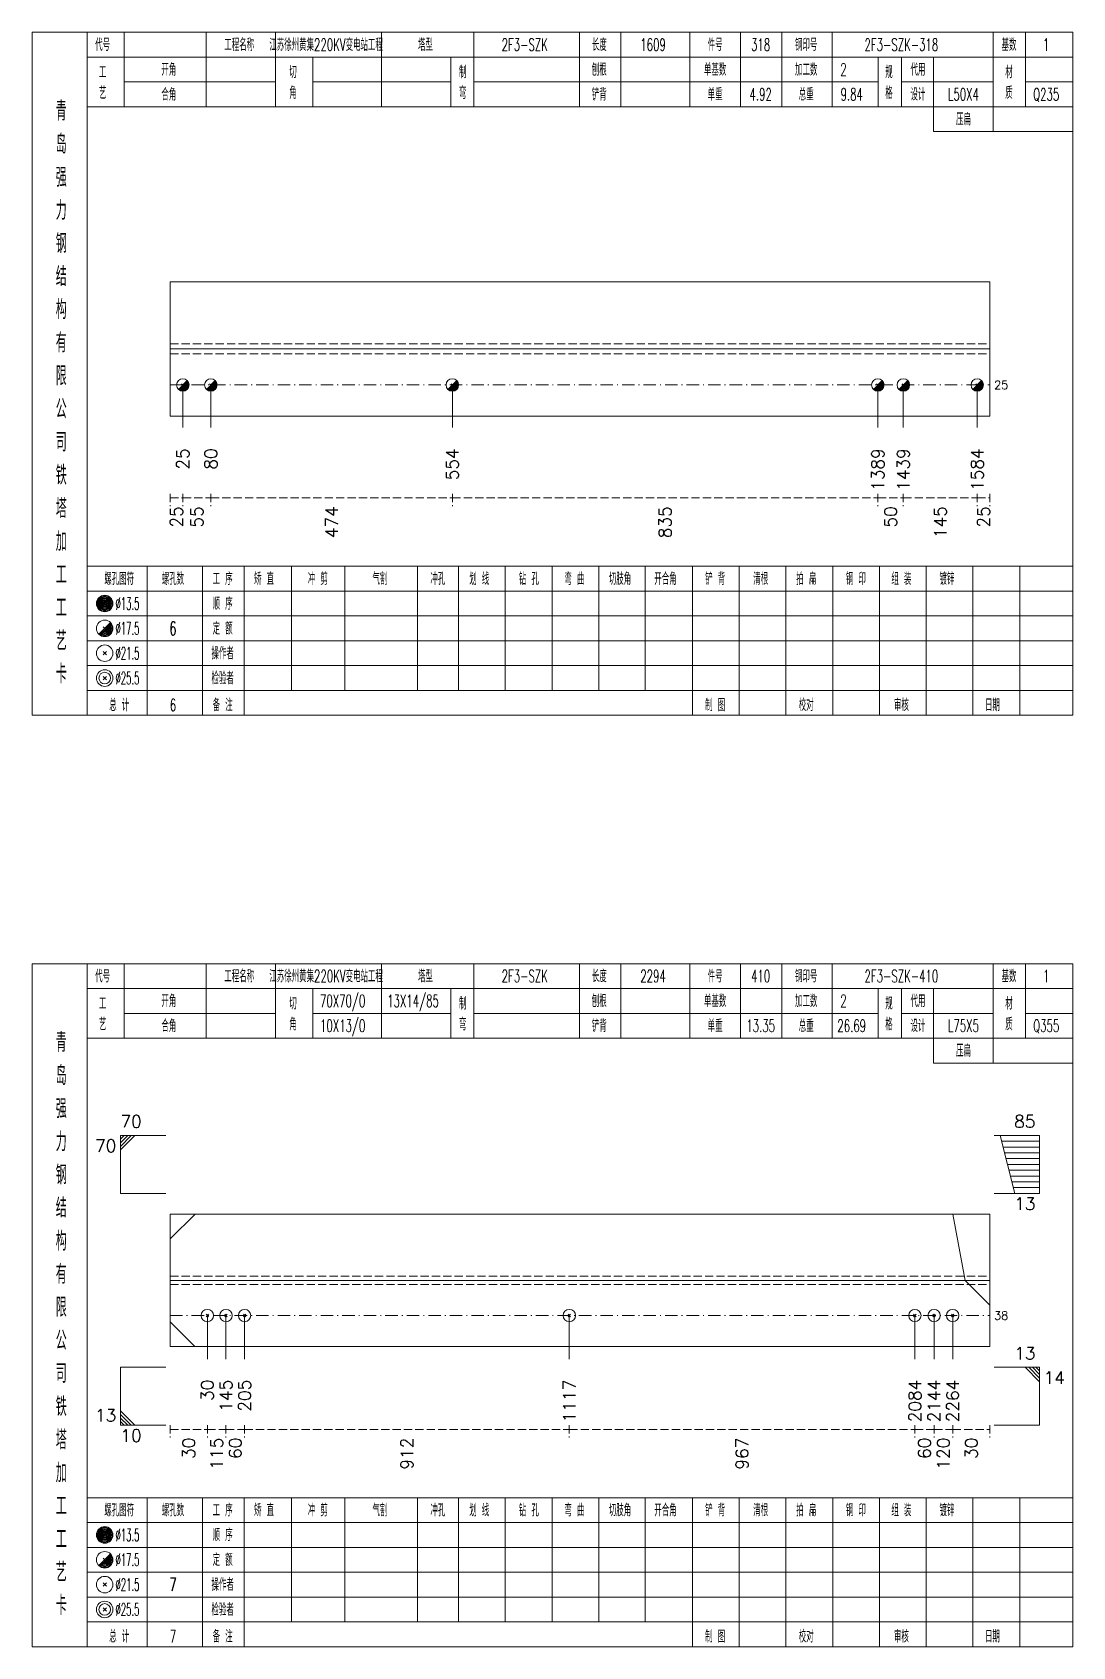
# Model space of a CAD drawing. Extents: x 0 to 4623, y -1159 to 4890.
# Drawn here: x 2179.8 to 2431.2, y 2925 to 3315 of the extents above; entities that cross this region are included whole.
import ezdxf
from ezdxf.enums import TextEntityAlignment as Align

# ---------------------------------------------------------------- set-up
doc = ezdxf.new("R2010")
doc.units = 0
doc.header["$MEASUREMENT"] = 0
doc.linetypes.add('一点画线', pattern=[5.2, 3, -1, 0.2, -1])
doc.linetypes.add('虚线', pattern=[2.75, 2, -0.75])
doc.layers.get('0').update_dxf_attribs({"linetype": 'CONTINUOUS', "lineweight": 25})
for name, color, linetype, lineweight in [('1', 7, 'CONTINUOUS', 25), ('4', 7, 'CONTINUOUS', 25), ('5', 7, 'CONTINUOUS', 25)]:
    doc.layers.add(name, color=color, linetype=linetype, lineweight=lineweight)
doc.styles.get("Standard").update_dxf_attribs({"font": 'simplex.shx', "width": 0.7, "height": 3, "bigfont": 'gbhzfs.shx'})

# ---------------------------------------------------------------- blocks, each defined once
blk = doc.blocks.new('孔21.5')
at = {"layer": '5', "color": 7, "linetype": 'Continuous', "lineweight": 13}
for p, q in [((-0.2, -0.2), (0.2, 0.2)), ((-0.2, 0.2), (0.2, -0.2))]:
    blk.add_line(p, q, dxfattribs=at)
blk.add_circle((0, 0), 1, dxfattribs=at)
blk = doc.blocks.new('孔17.5')
at = {"layer": '5', "color": 7, "linetype": 'Continuous', "lineweight": 13}
for p, q in [((-0.707, -0.707), (0.707, 0.707)), ((-0.2, 0.2), (0.2, -0.2))]:
    blk.add_line(p, q, dxfattribs=at)
blk.add_circle((0, 0), 1, dxfattribs=at)
for radius in [0.9, 0.8, 0.7, 0.6, 0.5, 0.4, 0.3, 0.2, 0.1]:
    blk.add_arc((0, 0), radius, 225, 45, dxfattribs=at)

msp = doc.modelspace()

# ---------------------------------------------------------------- linework, layer by layer
at = {"color": 7, "linetype": 'Continuous', "lineweight": 18}
for p, q in [((2213.1, 3254.7), (2213.1, 3222.3)), ((2213.1, 3254.7), (2411.2, 3254.7)), ((2411.2, 3254.7), (2411.2, 3222.3)), ((2213.1, 3238.5), (2411.2, 3238.5)), ((2213.1, 3029.5), (2213.1, 2997.5)), ((2213.1, 3029.5), (2411.2, 3029.5)), ((2411.2, 3029.5), (2411.2, 2997.5)), ((2213.1, 3013.5), (2411.2, 3013.5))]:
    msp.add_line(p, q, dxfattribs=at)
at = {"color": 1, "linetype": '虚线', "lineweight": 18}
for p, q in [((2213.1, 3239.7), (2411.2, 3239.7)), ((2213.1, 3237.3), (2411.2, 3237.3)), ((2213.1, 3014.5), (2411.2, 3014.5)), ((2213.1, 3012.5), (2411.2, 3012.5))]:
    msp.add_line(p, q, dxfattribs=at)
at = {"color": 3, "linetype": '一点画线', "lineweight": 13}
for p, q in [((2213.1, 3229.8), (2411.2, 3229.8)), ((2213.1, 3005), (2411.2, 3005))]:
    msp.add_line(p, q, dxfattribs=at)
at = {"color": 7, "linetype": 'Continuous', "lineweight": 13}
for p, q in [((2216.178, 3229.8), (2216.178, 3219.5)), ((2222.95, 3229.8), (2222.95, 3219.5)), ((2281.308, 3229.8), (2281.308, 3219.5)), ((2384.114, 3229.8), (2384.114, 3219.5)), ((2390.27, 3229.8), (2390.27, 3219.5)), ((2408.122, 3229.8), (2408.122, 3219.5)), ((2201.1, 3048.5), (2212.1, 3048.5)), ((2201.1, 3034.5), (2201.1, 3048.5)), ((2201.975, 3048.5), (2201.1, 3047.625)), ((2202.85, 3048.5), (2201.1, 3046.75)), ((2203.725, 3048.5), (2201.1, 3045.875)), ((2204.6, 3048.5), (2201.1, 3045)), ((2423.2, 3048.5), (2412.2, 3048.5)), ((2417.2, 3034.5), (2413.7, 3048.5)), ((2423.2, 3047.1), (2414.05, 3047.1)), ((2423.2, 3034.5), (2423.2, 3048.5)), ((2423.2, 3045.7), (2414.4, 3045.7)), ((2423.2, 3044.3), (2414.75, 3044.3)), ((2423.2, 3042.9), (2415.1, 3042.9)), ((2423.2, 3041.5), (2415.45, 3041.5)), ((2423.2, 3040.1), (2415.8, 3040.1)), ((2423.2, 3038.7), (2416.15, 3038.7)), ((2201.1, 3034.5), (2212.1, 3034.5)), ((2423.2, 3034.5), (2412.2, 3034.5)), ((2423.2, 3037.3), (2416.5, 3037.3)), ((2423.2, 3035.9), (2416.85, 3035.9)), ((2213.1, 3023.5), (2219.145, 3029.5)), ((2405.2, 3013.5), (2402.2, 3029.5)), ((2411.2, 3007.5), (2405.2, 3013.5)), ((2213.1, 3003.5), (2219.1, 2997.5)), ((2222.1, 3005), (2222.1, 2994.5)), ((2226.6, 3005), (2226.6, 2994.5)), ((2231.1, 3005), (2231.1, 2994.5)), ((2309.559, 3005), (2309.559, 2994.5)), ((2393.065, 3005), (2393.065, 2994.5)), ((2397.7, 3005), (2397.7, 2994.5)), ((2402.2, 3005), (2402.2, 2994.5)), ((2201.1, 2992.5), (2212.1, 2992.5)), ((2201.1, 2992.5), (2201.1, 2978.5)), ((2423.2, 2992.5), (2412.2, 2992.5)), ((2419.7, 2992.5), (2423.2, 2989)), ((2420.575, 2992.5), (2423.2, 2989.875)), ((2421.45, 2992.5), (2423.2, 2990.75)), ((2422.325, 2992.5), (2423.2, 2991.625)), ((2423.2, 2992.5), (2423.2, 2978.5)), ((2204.6, 2978.5), (2201.1, 2982)), ((2203.725, 2978.5), (2201.1, 2981.125)), ((2202.85, 2978.5), (2201.1, 2980.25)), ((2201.975, 2978.5), (2201.1, 2979.375)), ((2201.1, 2978.5), (2212.1, 2978.5)), ((2423.2, 2978.5), (2412.2, 2978.5))]:
    msp.add_line(p, q, dxfattribs=at)
at = {"color": 8, "linetype": '虚线', "lineweight": 9}
for p, q in [((2213.1, 3203.5), (2213.1, 3200.5)), ((2213.1, 3202.5), (2216.178, 3202.5)), ((2216.178, 3203.5), (2216.178, 3200.5)), ((2216.178, 3203.5), (2216.178, 3200.5)), ((2216.178, 3202.5), (2222.95, 3202.5)), ((2222.95, 3203.5), (2222.95, 3200.5)), ((2222.95, 3203.5), (2222.95, 3200.5)), ((2222.95, 3202.5), (2281.308, 3202.5)), ((2281.308, 3203.5), (2281.308, 3200.5)), ((2281.308, 3203.5), (2281.308, 3200.5)), ((2281.308, 3202.5), (2384.114, 3202.5)), ((2384.114, 3203.5), (2384.114, 3200.5)), ((2384.114, 3203.5), (2384.114, 3200.5)), ((2384.114, 3202.5), (2390.27, 3202.5)), ((2390.27, 3203.5), (2390.27, 3200.5)), ((2390.27, 3203.5), (2390.27, 3200.5)), ((2390.27, 3202.5), (2408.122, 3202.5)), ((2408.122, 3203.5), (2408.122, 3200.5)), ((2408.122, 3203.5), (2408.122, 3200.5)), ((2408.122, 3202.5), (2411.2, 3202.5)), ((2411.2, 3203.5), (2411.2, 3200.5)), ((2213.1, 2978.5), (2213.1, 2975.5)), ((2213.1, 2977.5), (2222.1, 2977.5)), ((2222.1, 2978.5), (2222.1, 2975.5)), ((2222.1, 2978.5), (2222.1, 2975.5)), ((2222.1, 2977.5), (2226.6, 2977.5)), ((2226.6, 2978.5), (2226.6, 2975.5)), ((2226.6, 2978.5), (2226.6, 2975.5)), ((2226.6, 2977.5), (2231.1, 2977.5)), ((2231.1, 2978.5), (2231.1, 2975.5)), ((2231.1, 2978.5), (2231.1, 2975.5)), ((2231.1, 2977.5), (2309.559, 2977.5)), ((2309.559, 2978.5), (2309.559, 2975.5)), ((2309.559, 2978.5), (2309.559, 2975.5)), ((2309.559, 2977.5), (2393.065, 2977.5)), ((2393.065, 2978.5), (2393.065, 2975.5)), ((2393.065, 2978.5), (2393.065, 2975.5)), ((2393.065, 2977.5), (2397.7, 2977.5)), ((2397.7, 2978.5), (2397.7, 2975.5)), ((2397.7, 2978.5), (2397.7, 2975.5)), ((2397.7, 2977.5), (2402.2, 2977.5)), ((2402.2, 2978.5), (2402.2, 2975.5)), ((2402.2, 2978.5), (2402.2, 2975.5)), ((2402.2, 2977.5), (2411.2, 2977.5)), ((2411.2, 2978.5), (2411.2, 2975.5))]:
    msp.add_line(p, q, dxfattribs=at)
at = {"layer": '1', "color": 7, "linetype": 'Continuous', "lineweight": 18}
for p, q in [((2213.1, 3222.3), (2411.2, 3222.3)), ((2213.1, 2997.5), (2411.2, 2997.5))]:
    msp.add_line(p, q, dxfattribs=at)
at = {"layer": '4', "color": 1, "linetype": 'Continuous', "lineweight": 18}
for p, q in [((2193.1, 3150), (2193.1, 3315)), ((2202, 3297), (2202, 3315)), ((2221.8, 3297), (2221.8, 3315)), ((2238.6, 3297), (2238.6, 3315)), ((2264.2, 3297), (2264.2, 3315)), ((2286.5, 3297), (2286.5, 3315)), ((2312, 3297), (2312, 3315)), ((2322, 3297), (2322, 3315)), ((2338.7, 3297), (2338.7, 3315)), ((2350.9, 3297), (2350.9, 3315)), ((2360.9, 3297), (2360.9, 3315)), ((2373.1, 3297), (2373.1, 3315)), ((2412, 3291), (2412, 3315)), ((2419.8, 3297), (2419.8, 3315)), ((2193.1, 3309), (2431.2, 3309)), ((2247.6, 3297), (2247.6, 3309)), ((2280.9, 3297), (2280.9, 3309)), ((2384.2, 3297), (2384.2, 3309)), ((2389.8, 3297), (2389.8, 3309)), ((2397.6, 3291), (2397.6, 3309)), ((2202, 3303), (2238.6, 3303)), ((2247.6, 3303), (2280.9, 3303)), ((2286.5, 3303), (2384.2, 3303)), ((2389.8, 3303), (2412, 3303)), ((2419.8, 3303), (2431.2, 3303)), ((2193.1, 3297), (2431.2, 3297)), ((2397.6, 3291), (2431.2, 3291)), ((2193.1, 3186), (2431.2, 3186)), ((2207.6, 3150), (2207.6, 3186)), ((2220.9, 3150), (2220.9, 3186)), ((2231, 3150), (2231, 3186)), ((2242.4, 3156), (2242.4, 3186)), ((2255.3, 3156), (2255.3, 3186)), ((2272.9, 3156), (2272.9, 3186)), ((2282.8, 3156), (2282.8, 3186)), ((2294.1, 3156), (2294.1, 3186)), ((2305.4, 3156), (2305.4, 3186)), ((2316.7, 3156), (2316.7, 3186)), ((2327.9, 3156), (2327.9, 3186)), ((2339.3, 3156), (2339.3, 3186)), ((2350.6, 3156), (2350.6, 3186)), ((2361.9, 3156), (2361.9, 3186)), ((2373.2, 3156), (2373.2, 3186)), ((2384.5, 3156), (2384.5, 3186)), ((2395.8, 3156), (2395.8, 3186)), ((2407.1, 3156), (2407.1, 3186)), ((2418.4, 3156), (2418.4, 3186)), ((2193.1, 3180), (2431.2, 3180)), ((2193.1, 3174), (2431.2, 3174)), ((2193.1, 3168), (2431.2, 3168)), ((2193.1, 3162), (2431.2, 3162)), ((2193.1, 3156), (2431.2, 3156)), ((2339.3, 3150), (2339.3, 3156)), ((2350.6, 3150), (2350.6, 3156)), ((2361.9, 3150), (2361.9, 3156)), ((2373.2, 3150), (2373.2, 3156)), ((2384.5, 3150), (2384.5, 3156)), ((2395.8, 3150), (2395.8, 3156)), ((2407.1, 3150), (2407.1, 3156)), ((2418.4, 3150), (2418.4, 3156)), ((2193.1, 2925), (2193.1, 3090)), ((2202, 3072), (2202, 3090)), ((2221.8, 3072), (2221.8, 3090)), ((2238.6, 3072), (2238.6, 3090)), ((2264.2, 3072), (2264.2, 3090)), ((2286.5, 3072), (2286.5, 3090)), ((2312, 3072), (2312, 3090)), ((2322, 3072), (2322, 3090)), ((2338.7, 3072), (2338.7, 3090)), ((2350.9, 3072), (2350.9, 3090)), ((2360.9, 3072), (2360.9, 3090)), ((2373.1, 3072), (2373.1, 3090)), ((2412, 3066), (2412, 3090)), ((2419.8, 3072), (2419.8, 3090)), ((2193.1, 3084), (2431.2, 3084)), ((2247.6, 3072), (2247.6, 3084)), ((2280.9, 3072), (2280.9, 3084)), ((2384.2, 3072), (2384.2, 3084)), ((2389.8, 3072), (2389.8, 3084)), ((2397.6, 3066), (2397.6, 3084)), ((2202, 3078), (2238.6, 3078)), ((2247.6, 3078), (2280.9, 3078)), ((2286.5, 3078), (2384.2, 3078)), ((2389.8, 3078), (2412, 3078)), ((2419.8, 3078), (2431.2, 3078)), ((2193.1, 3072), (2431.2, 3072)), ((2397.6, 3066), (2431.2, 3066)), ((2193.1, 2961), (2431.2, 2961)), ((2207.6, 2925), (2207.6, 2961)), ((2220.9, 2925), (2220.9, 2961)), ((2231, 2925), (2231, 2961)), ((2242.4, 2931), (2242.4, 2961)), ((2255.3, 2931), (2255.3, 2961)), ((2272.9, 2931), (2272.9, 2961)), ((2282.8, 2931), (2282.8, 2961)), ((2294.1, 2931), (2294.1, 2961)), ((2305.4, 2931), (2305.4, 2961)), ((2316.7, 2931), (2316.7, 2961)), ((2327.9, 2931), (2327.9, 2961)), ((2339.3, 2931), (2339.3, 2961)), ((2350.6, 2931), (2350.6, 2961)), ((2361.9, 2931), (2361.9, 2961)), ((2373.2, 2931), (2373.2, 2961)), ((2384.5, 2931), (2384.5, 2961)), ((2395.8, 2931), (2395.8, 2961)), ((2407.1, 2931), (2407.1, 2961)), ((2418.4, 2931), (2418.4, 2961)), ((2193.1, 2955), (2431.2, 2955)), ((2193.1, 2949), (2431.2, 2949)), ((2193.1, 2943), (2431.2, 2943)), ((2193.1, 2937), (2431.2, 2937)), ((2193.1, 2931), (2431.2, 2931)), ((2339.3, 2925), (2339.3, 2931)), ((2350.6, 2925), (2350.6, 2931)), ((2361.9, 2925), (2361.9, 2931)), ((2373.2, 2925), (2373.2, 2931)), ((2384.5, 2925), (2384.5, 2931)), ((2395.8, 2925), (2395.8, 2931)), ((2407.1, 2925), (2407.1, 2931)), ((2418.4, 2925), (2418.4, 2931))]:
    msp.add_line(p, q, dxfattribs=at)
at = {"layer": '4', "color": 7, "linetype": 'Continuous', "lineweight": 13}
for p, q in [((2197.1, 3176.8), (2197.5, 3177.2)), ((2197.5, 3176.8), (2197.1, 3177.2)), ((2195.886, 3169.586), (2198.714, 3172.414)), ((2196.9, 3171.4), (2197.7, 3170.6)), ((2196.9, 3164.6), (2197.7, 3165.4)), ((2196.9, 3165.4), (2197.7, 3164.6)), ((2196.9, 3158.6), (2197.7, 3159.4)), ((2196.9, 3159.4), (2197.7, 3158.6)), ((2197.1, 2951.8), (2197.5, 2952.2)), ((2197.5, 2951.8), (2197.1, 2952.2)), ((2195.886, 2944.586), (2198.714, 2947.414)), ((2196.9, 2946.4), (2197.7, 2945.6)), ((2196.9, 2939.6), (2197.7, 2940.4)), ((2196.9, 2940.4), (2197.7, 2939.6)), ((2196.9, 2933.6), (2197.7, 2934.4)), ((2196.9, 2934.4), (2197.7, 2933.6))]:
    msp.add_line(p, q, dxfattribs=at)
at = {"layer": '4', "color": 1, "linetype": 'Continuous', "lineweight": 18}
for points in [[(2179.8, 3315), (2179.8, 3150), (2431.2, 3150), (2431.2, 3315)], [(2179.8, 3090), (2179.8, 2925), (2431.2, 2925), (2431.2, 3090)]]:
    msp.add_lwpolyline(points, close=True, dxfattribs=at)
at = {"layer": '4', "color": 7, "linetype": 'Continuous', "lineweight": 13}
for centre, radius in [((2197.3, 3177), 2), ((2197.3, 3177), 1.8), ((2197.3, 3177), 1.6), ((2197.3, 3177), 1.4), ((2197.3, 3177), 1.2), ((2197.3, 3177), 1), ((2197.3, 3177), 0.8), ((2197.3, 3177), 0.6), ((2197.3, 3177), 0.4), ((2197.3, 3177), 0.2), ((2197.3, 3171), 2), ((2197.3, 3165), 2), ((2197.3, 3159), 2), ((2197.3, 3159), 1.4), ((2197.3, 2952), 2), ((2197.3, 2952), 1.8), ((2197.3, 2952), 1.6), ((2197.3, 2952), 1.4), ((2197.3, 2952), 1.2), ((2197.3, 2952), 1), ((2197.3, 2952), 0.8), ((2197.3, 2952), 0.6), ((2197.3, 2952), 0.4), ((2197.3, 2952), 0.2), ((2197.3, 2946), 2), ((2197.3, 2940), 2), ((2197.3, 2934), 2), ((2197.3, 2934), 1.4)]:
    msp.add_circle(centre, radius, dxfattribs=at)
for centre, radius in [((2197.3, 3171), 1.8), ((2197.3, 3171), 1.6), ((2197.3, 3171), 1.4), ((2197.3, 3171), 1.2), ((2197.3, 3171), 1), ((2197.3, 3171), 0.8), ((2197.3, 3171), 0.6), ((2197.3, 3171), 0.4), ((2197.3, 3171), 0.2), ((2197.3, 2946), 1.8), ((2197.3, 2946), 1.6), ((2197.3, 2946), 1.4), ((2197.3, 2946), 1.2), ((2197.3, 2946), 1), ((2197.3, 2946), 0.8), ((2197.3, 2946), 0.6), ((2197.3, 2946), 0.4), ((2197.3, 2946), 0.2)]:
    msp.add_arc(centre, radius, 225, 45, dxfattribs=at)

# ---------------------------------------------------------------- block references
at = {"layer": '1', "color": 7, "linetype": 'Continuous', "lineweight": 13, "xscale": 1.5, "yscale": 1.5, "zscale": 1.5}
for name, p in [('孔17.5', (2216.178, 3229.8)), ('孔17.5', (2222.95, 3229.8)), ('孔17.5', (2281.308, 3229.8)), ('孔17.5', (2384.114, 3229.8)), ('孔17.5', (2390.27, 3229.8)), ('孔17.5', (2408.122, 3229.8)), ('孔21.5', (2222.1, 3005)), ('孔21.5', (2226.6, 3005)), ('孔21.5', (2231.1, 3005)), ('孔21.5', (2309.559, 3005)), ('孔21.5', (2393.065, 3005)), ('孔21.5', (2397.7, 3005)), ('孔21.5', (2402.2, 3005))]:
    msp.add_blockref(name, p, dxfattribs=at)

# ---------------------------------------------------------------- texts
at = {"color": 7, "linetype": 'Continuous', "lineweight": 13}
for s, p in [('25', (2412.2, 3229.8)), ('38', (2412.2, 3005))]:
    msp.add_text(s, height=2, dxfattribs=at).set_placement(p, align=Align.MIDDLE_LEFT)
at = {"color": 8, "linetype": 'Continuous', "lineweight": 9}
for s, p in [('25', (2214.639, 3200.5)), ('55', (2219.564, 3200.5)), ('474', (2252.129, 3200.5)), ('835', (2332.711, 3200.5)), ('50', (2387.192, 3200.5)), ('145', (2399.196, 3200.5)), ('25', (2409.661, 3200.5)), ('30', (2217.6, 2975.5)), ('115', (2224.35, 2975.5)), ('60', (2228.85, 2975.5)), ('912', (2270.33, 2975.5)), ('967', (2351.312, 2975.5)), ('60', (2395.383, 2975.5)), ('120', (2399.95, 2975.5)), ('30', (2406.7, 2975.5))]:
    msp.add_text(s, height=3, rotation=90, dxfattribs=at).set_placement(p, align=Align.MIDDLE_RIGHT)
at = {"color": 7, "linetype": 'Continuous', "lineweight": 13}
msp.add_text('70', height=3, dxfattribs=at).set_placement((2201.1, 3049.5), align=Align.BOTTOM_LEFT)
for s, p in [('85', (2422.2, 3049.5)), ('13', (2422.2, 2993.5)), ('13', (2200.1, 2978.5))]:
    msp.add_text(s, height=3, dxfattribs=at).set_placement(p, align=Align.BOTTOM_RIGHT)
for s, p in [('70', (2200.1, 3047.5)), ('13', (2422.2, 3033.5))]:
    msp.add_text(s, height=3, dxfattribs=at).set_placement(p, align=Align.TOP_RIGHT)
for s, p in [('14', (2424.2, 2991.5)), ('10', (2201.1, 2977.5))]:
    msp.add_text(s, height=3, dxfattribs=at).set_placement(p, align=Align.TOP_LEFT)
at = {"layer": '1', "color": 7, "linetype": 'Continuous', "lineweight": 13}
for s, p in [('25', (2216.178, 3214.5)), ('80', (2222.95, 3214.5)), ('554', (2281.308, 3214.5)), ('1389', (2384.114, 3214.5)), ('1439', (2390.27, 3214.5)), ('1584', (2408.122, 3214.5)), ('30', (2222.1, 2989.5)), ('145', (2226.6, 2989.5)), ('205', (2231.1, 2989.5)), ('1117', (2309.559, 2989.5)), ('2084', (2393.065, 2989.5)), ('2144', (2397.7, 2989.5)), ('2264', (2402.2, 2989.5))]:
    msp.add_text(s, height=3, rotation=90, dxfattribs=at).set_placement(p, align=Align.MIDDLE_RIGHT)
at = {"layer": '4', "color": 1, "linetype": 'Continuous', "lineweight": 13}
for s, height, width, p in [('代号', 3, 0.6, (2196.8, 3312)), ('工程名称', 3, 0.6, (2229.8, 3312)), ('江苏徐州黄集220KV变电站工程', 3, 0.6, (2250.8, 3312)), ('塔型', 3, 0.6, (2274.8, 3312)), ('2F3-SZK', 3, 0.6, (2298.8, 3312)), ('长度', 3, 0.6, (2316.8, 3312)), ('1609', 3, 0.6, (2329.8, 3312)), ('件号', 3, 0.6, (2344.8, 3312)), ('318', 3, 0.6, (2355.8, 3312)), ('钢印号', 3, 0.6, (2366.8, 3312)), ('2F3-SZK-318', 3, 0.6, (2389.8, 3312)), ('基数', 3, 0.6, (2415.8, 3312)), ('1', 3, 0.6, (2424.8, 3312)), ('开角', 3, 0.6, (2212.8, 3306)), ('刨根', 3, 0.6, (2316.8, 3306)), ('单基数', 3, 0.6, (2344.8, 3306)), ('加工数', 3, 0.6, (2366.8, 3306)), ('2', 3, 0.6, (2375.8, 3306)), ('代用', 3, 0.6, (2393.8, 3306)), ('材', 3, 0.6, (2415.8, 3305.4)), ('工', 3, 0.6, (2196.8, 3305.4)), ('切', 3, 0.6, (2242.8, 3305.4)), ('制', 3, 0.6, (2283.8, 3305.4)), ('规', 3, 0.6, (2386.8, 3305.4)), ('艺', 3, 0.6, (2196.8, 3300.4)), ('合角', 3, 0.6, (2212.8, 3300)), ('角', 3, 0.6, (2242.8, 3300.4)), ('弯', 3, 0.6, (2283.8, 3300.4)), ('铲背', 3, 0.6, (2316.8, 3300)), ('单重', 3, 0.6, (2344.8, 3300)), ('4.92', 3, 0.6, (2355.8, 3300)), ('总重', 3, 0.6, (2366.8, 3300)), ('9.84', 3, 0.6, (2377.8, 3300)), ('格', 3, 0.6, (2386.8, 3300.4)), ('设计', 3, 0.6, (2393.8, 3300)), ('L50X4', 3, 0.6, (2404.8, 3300)), ('质', 3, 0.6, (2415.8, 3300.4)), ('Q235', 3, 0.6, (2424.8, 3300)), ('青', 4.6, 0.8, (2186.8, 3296)), ('压扁', 3, 0.6, (2404.8, 3294)), ('岛', 4.6, 0.8, (2186.8, 3288)), ('强', 4.6, 0.8, (2186.8, 3280)), ('力', 4.6, 0.8, (2186.8, 3272)), ('钢', 4.6, 0.8, (2186.8, 3264)), ('结', 4.6, 0.8, (2186.8, 3256)), ('构', 4.6, 0.8, (2186.8, 3248)), ('有', 4.6, 0.8, (2186.8, 3240)), ('限', 4.6, 0.8, (2186.8, 3232)), ('公', 4.6, 0.8, (2186.8, 3224)), ('司', 4.6, 0.8, (2186.8, 3216)), ('铁', 4.6, 0.8, (2186.8, 3208)), ('塔', 4.6, 0.8, (2186.8, 3200)), ('加', 4.6, 0.8, (2186.8, 3192)), ('工', 4.6, 0.8, (2186.8, 3184)), ('螺孔图符', 3, 0.6, (2200.8, 3183)), ('螺孔数', 3, 0.6, (2213.8, 3183)), ('工 序', 3, 0.6, (2225.8, 3183)), ('矫 直', 3, 0.6, (2235.8, 3183)), ('冲 剪', 3, 0.6, (2248.8, 3183)), ('气割', 3, 0.6, (2263.8, 3183)), ('冲孔', 3, 0.6, (2277.8, 3183)), ('划 线', 3, 0.6, (2287.8, 3183)), ('钻 孔', 3, 0.6, (2299.8, 3183)), ('弯 曲', 3, 0.6, (2310.8, 3183)), ('切肢角', 3, 0.6, (2321.8, 3183)), ('开合角', 3, 0.6, (2332.8, 3183)), ('铲 背', 3, 0.6, (2344.8, 3183)), ('清根', 3, 0.6, (2355.8, 3183)), ('拍 扁', 3, 0.6, (2366.8, 3183)), ('钢 印', 3, 0.6, (2378.8, 3183)), ('组 装', 3, 0.6, (2389.8, 3183)), ('镀锌', 3, 0.6, (2400.8, 3183)), ('%%C13.5', 3, 0.5, (2202.8, 3177)), ('顺 序', 3, 0.6, (2225.8, 3177)), ('工', 4.6, 0.8, (2186.8, 3176)), ('艺', 4.6, 0.8, (2186.8, 3168)), ('%%C17.5', 3, 0.5, (2202.8, 3171)), ('6', 3.2, 0.6, (2213.8, 3171)), ('定 额', 3, 0.6, (2225.8, 3171)), ('操作者', 3, 0.6, (2225.8, 3165)), ('%%C21.5', 3, 0.5, (2202.8, 3165)), ('卡', 4.6, 0.8, (2186.8, 3160)), ('%%C25.5', 3, 0.5, (2202.8, 3159)), ('检验者', 3, 0.6, (2225.8, 3159)), ('总 计', 3, 0.6, (2200.8, 3152.5)), ('6', 3, 0.6, (2213.8, 3152.5)), ('备 注', 3, 0.6, (2225.8, 3152.5)), ('制 图', 3, 0.6, (2344.8, 3152.5)), ('校对', 3, 0.6, (2366.8, 3152.5)), ('审核', 3, 0.6, (2389.8, 3152.5)), ('日期', 3, 0.6, (2411.8, 3152.5)), ('工程名称', 3, 0.6, (2229.8, 3087)), ('江苏徐州黄集220KV变电站工程', 3, 0.6, (2250.8, 3087)), ('塔型', 3, 0.6, (2274.8, 3087)), ('长度', 3, 0.6, (2316.8, 3087)), ('钢印号', 3, 0.6, (2366.8, 3087)), ('基数', 3, 0.6, (2415.8, 3087)), ('代号', 3, 0.6, (2196.8, 3087)), ('2F3-SZK', 3, 0.6, (2298.8, 3087)), ('2294', 3, 0.6, (2329.8, 3087)), ('件号', 3, 0.6, (2344.8, 3087)), ('410', 3, 0.6, (2355.8, 3087)), ('2F3-SZK-410', 3, 0.6, (2389.8, 3087)), ('1', 3, 0.6, (2424.8, 3087)), ('工', 3, 0.6, (2196.8, 3080.4)), ('开角', 3, 0.6, (2212.8, 3081)), ('切', 3, 0.6, (2242.8, 3080.4)), ('70X70/0', 3, 0.6, (2254.8, 3081)), ('13X14/85', 3, 0.6, (2271.8, 3081)), ('制', 3, 0.6, (2283.8, 3080.4)), ('刨根', 3, 0.6, (2316.8, 3081)), ('单基数', 3, 0.6, (2344.8, 3081)), ('加工数', 3, 0.6, (2366.8, 3081)), ('2', 3, 0.6, (2375.8, 3081)), ('规', 3, 0.6, (2386.8, 3080.4)), ('代用', 3, 0.6, (2393.8, 3081)), ('材', 3, 0.6, (2415.8, 3080.4)), ('艺', 3, 0.6, (2196.8, 3075.4)), ('角', 3, 0.6, (2242.8, 3075.4)), ('弯', 3, 0.6, (2283.8, 3075.4)), ('格', 3, 0.6, (2386.8, 3075.4)), ('质', 3, 0.6, (2415.8, 3075.4)), ('青', 4.6, 0.8, (2186.8, 3071)), ('合角', 3, 0.6, (2212.8, 3075)), ('10X13/0', 3, 0.6, (2254.8, 3075)), ('铲背', 3, 0.6, (2316.8, 3075)), ('单重', 3, 0.6, (2344.8, 3075)), ('13.35', 3, 0.6, (2355.8, 3075)), ('总重', 3, 0.6, (2366.8, 3075)), ('26.69', 3, 0.6, (2377.8, 3075)), ('设计', 3, 0.6, (2393.8, 3075)), ('L75X5', 3, 0.6, (2404.8, 3075)), ('Q355', 3, 0.6, (2424.8, 3075)), ('压扁', 3, 0.6, (2404.8, 3069)), ('岛', 4.6, 0.8, (2186.8, 3063)), ('强', 4.6, 0.8, (2186.8, 3055)), ('力', 4.6, 0.8, (2186.8, 3047)), ('钢', 4.6, 0.8, (2186.8, 3039)), ('结', 4.6, 0.8, (2186.8, 3031)), ('构', 4.6, 0.8, (2186.8, 3023)), ('有', 4.6, 0.8, (2186.8, 3015)), ('限', 4.6, 0.8, (2186.8, 3007)), ('公', 4.6, 0.8, (2186.8, 2999)), ('司', 4.6, 0.8, (2186.8, 2991)), ('铁', 4.6, 0.8, (2186.8, 2983)), ('塔', 4.6, 0.8, (2186.8, 2975)), ('加', 4.6, 0.8, (2186.8, 2967)), ('工', 4.6, 0.8, (2186.8, 2959)), ('螺孔图符', 3, 0.6, (2200.8, 2958)), ('螺孔数', 3, 0.6, (2213.8, 2958)), ('工 序', 3, 0.6, (2225.8, 2958)), ('矫 直', 3, 0.6, (2235.8, 2958)), ('冲 剪', 3, 0.6, (2248.8, 2958)), ('气割', 3, 0.6, (2263.8, 2958)), ('冲孔', 3, 0.6, (2277.8, 2958)), ('划 线', 3, 0.6, (2287.8, 2958)), ('钻 孔', 3, 0.6, (2299.8, 2958)), ('弯 曲', 3, 0.6, (2310.8, 2958)), ('切肢角', 3, 0.6, (2321.8, 2958)), ('开合角', 3, 0.6, (2332.8, 2958)), ('铲 背', 3, 0.6, (2344.8, 2958)), ('清根', 3, 0.6, (2355.8, 2958)), ('拍 扁', 3, 0.6, (2366.8, 2958)), ('钢 印', 3, 0.6, (2378.8, 2958)), ('组 装', 3, 0.6, (2389.8, 2958)), ('镀锌', 3, 0.6, (2400.8, 2958)), ('工', 4.6, 0.8, (2186.8, 2951)), ('%%C13.5', 3, 0.5, (2202.8, 2952)), ('顺 序', 3, 0.6, (2225.8, 2952)), ('艺', 4.6, 0.8, (2186.8, 2943)), ('%%C17.5', 3, 0.5, (2202.8, 2946)), ('定 额', 3, 0.6, (2225.8, 2946)), ('%%C21.5', 3, 0.5, (2202.8, 2940)), ('7', 3.2, 0.6, (2213.8, 2940)), ('操作者', 3, 0.6, (2225.8, 2940)), ('卡', 4.6, 0.8, (2186.8, 2935)), ('%%C25.5', 3, 0.5, (2202.8, 2934)), ('检验者', 3, 0.6, (2225.8, 2934)), ('总 计', 3, 0.6, (2200.8, 2927.5)), ('7', 3, 0.6, (2213.8, 2927.5)), ('备 注', 3, 0.6, (2225.8, 2927.5)), ('制 图', 3, 0.6, (2344.8, 2927.5)), ('校对', 3, 0.6, (2366.8, 2927.5)), ('审核', 3, 0.6, (2389.8, 2927.5)), ('日期', 3, 0.6, (2411.8, 2927.5))]:
    msp.add_text(s, height=height, dxfattribs=dict(at, width=width)).set_placement(p, align=Align.MIDDLE_CENTER)

doc.saveas('drawing.dxf')
